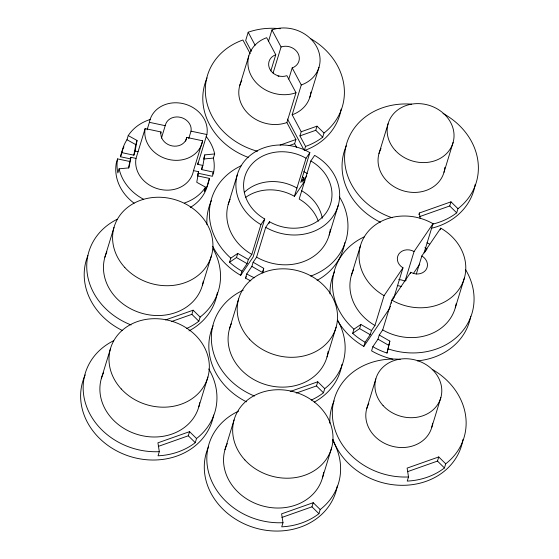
<?xml version="1.0" encoding="UTF-8"?>
<svg xmlns="http://www.w3.org/2000/svg" width="559" height="559" viewBox="0 0 559 559"><rect width="100%" height="100%" fill="white"/><g stroke="black" fill="none" stroke-linecap="round" stroke-linejoin="round"><path stroke-width="0.84" d="M136.019 158.4L145.137 128.584L160.999 131.952L160.901 132.651A13.185 11.327 17 0 0 172.263 145.934A13.185 11.327 17 0 0 186.755 137.423L202.624 140.791L193.505 170.614A29.424 25.274 17 0 1 160.265 189.424A29.424 25.274 17 0 1 136.019 158.4L130.876 157.31L128.437 167.959M130.876 157.31L128.968 167.882L119.116 168.811L117.851 172.955A47.019 40.388 17 0 1 117.565 158.896L129.611 161.453M121.827 152.635L133.867 155.192L135.774 144.62L137.039 140.477L128.235 135.585L126.97 139.729A47.019 40.388 17 0 0 121.827 152.635L120.555 156.772L130.729 158.931M133.867 155.192L135.131 151.049L137.039 140.477M193.505 170.614L198.648 171.704L196.74 182.276L205.544 187.167L204.28 191.311A47.019 40.388 17 0 0 209.422 178.405L197.383 175.847M198.012 173.227L212.413 176.288L213.678 172.144L201.638 169.587L202.225 166.33M201.638 169.587L202.903 165.443L204.811 154.871L214.663 153.942A47.019 40.388 17 0 0 206.152 136.459M161.46 138.115L165.408 125.006A13.185 11.327 17 0 1 180.55 117.355A13.185 11.327 17 0 1 191.017 131.162L206.879 134.53L197.76 164.353L202.903 165.443M262.8 273.023L263.736 268.341L253.136 262.248L256.595 257.154L265.714 227.338L269.515 221.741A42.288 36.321 17 0 0 326.526 212.231A42.288 36.321 17 0 0 310.839 160.964L314.64 155.374A50.072 43.008 17 0 1 333.213 216.074A50.072 43.008 17 0 1 265.714 227.338M392.879 359.213A67.66 58.115 17 0 1 371.581 350.856L372.846 346.713A67.66 58.115 17 0 0 387.024 353.064L389.854 341.116L379.247 335.023L382.705 329.929L391.824 300.113L410.753 272.275A11.334 9.734 17 0 0 426.028 269.724A11.334 9.734 17 0 0 421.828 255.987L440.751 228.149A50.072 43.008 17 0 1 459.323 288.856A50.072 43.008 17 0 1 391.824 300.113M387.024 353.064L389.854 341.116M117.565 158.896L116.3 163.032A47.019 40.388 17 0 0 134.125 203.217M104.875 257.245L113.994 227.429M147.115 129.779L149.393 122.323A29.424 25.274 17 0 1 182.632 103.513A29.424 25.274 17 0 1 206.879 134.53M160.622 133.196L160.999 131.952M101.298 378.702L110.416 348.879M185.616 141.154L186.755 137.423M188.732 138.618L191.017 131.162M197.634 175.016L198.648 171.704M203.797 158.183L204.811 154.871M280.304 28.74A67.66 58.115 17 0 0 248.196 32.226L245.667 40.507L251.396 51.267M213.678 172.144A47.019 40.388 17 0 0 213.398 158.085L214.663 153.942M208.234 182.283L208.71 180.732M208.793 180.473L209.422 178.405M239.713 85.667L248.832 55.844M268.551 41.107L271.967 29.927A33.833 29.061 17 0 1 316.694 46.816A33.833 29.061 17 0 1 301.28 84.961L292.168 114.777L301.203 131.749L299.938 135.886L305.556 146.437L304.292 150.581A67.66 58.115 17 0 0 341.158 109.103M171.599 321.502L191.877 314.34L193.141 310.196L200.115 317.065L198.843 321.201A67.66 58.115 17 0 1 186.601 328.51M202.393 285.356L211.505 255.533M228.177 204.566L237.296 174.743M270.829 70.909L275.769 54.761L266.685 37.698A33.833 29.061 17 0 0 251.27 75.842A33.833 29.061 17 0 0 295.997 92.738L286.879 122.554L295.914 139.519L294.649 143.663L296.654 147.429M273.078 73.075L281.058 46.984L271.967 29.927M196.53 438.515L189.557 431.653L157.931 442.826L159.322 451.665L158.057 455.802A67.66 58.115 17 0 0 195.266 442.658L196.53 438.515A67.66 58.115 17 0 0 208.752 368.954M212.762 246.295A67.66 58.115 17 0 0 240.691 275.335L241.956 271.192A67.66 58.115 17 0 1 229.532 262.269L230.804 258.125A67.66 58.115 17 0 1 241.467 165.625M288.779 79.085L292.196 67.898A12.857 11.04 17 0 0 298.052 53.405A12.857 11.04 17 0 0 281.058 46.984M229.532 262.269L236.485 257.552L237.75 253.416L248.357 259.502L247.092 263.645L241.956 271.192M158.288 446.396L188.292 435.789L189.557 431.653M198.815 406.812L207.927 376.99M248.357 259.502L251.823 254.408L260.934 224.592L264.735 219.002A42.288 36.321 17 0 1 249.048 167.728A42.288 36.321 17 0 1 306.059 158.225L309.861 152.628A50.072 43.008 17 0 0 242.361 163.892A50.072 43.008 17 0 0 260.934 224.592M229.497 328.832L238.616 299.016M250.83 280.884A67.66 58.115 17 0 1 245.471 278.082L246.736 273.938L251.864 266.391L253.136 262.248M264.735 219.002L253.087 257.105L240.691 275.335M268.942 223.607L269.515 221.741M309.854 97.168L318.972 67.346M263.736 268.341L262.471 272.478L251.864 266.391M245.687 197.376A42.288 36.321 17 0 1 294.411 196.321L306.059 158.225M299.938 135.886L315.751 130.303L317.016 126.159L323.989 133.021L322.725 137.165A67.66 58.115 17 0 1 305.556 146.437M309.861 152.628L300.749 182.451L303.893 177.825L302.475 177.014M303.893 177.825L302.622 181.968L306.716 175.952M310.839 160.964L299.191 199.067A42.288 36.321 17 0 1 318.344 221.238M224.956 449.736L234.074 419.914M329.167 235.039L338.286 205.223M378.974 153.564L388.093 123.749M296.221 393.089L316.499 385.927L317.764 381.783L324.737 388.645L323.465 392.788A67.66 58.115 17 0 1 311.223 400.097M351.304 275.622L360.422 245.806M327.015 356.942L336.127 327.12M320.195 509.549L313.222 502.688L281.596 513.861L282.987 522.693L281.715 526.837A67.66 58.115 17 0 0 318.923 513.693L320.195 509.549A67.66 58.115 17 0 0 332.409 439.989M337.384 320.195A67.66 58.115 17 0 0 363.825 346.398L365.09 342.255A67.66 58.115 17 0 1 352.666 333.332L353.931 329.188A67.66 58.115 17 0 1 364.601 236.688M352.666 333.332L359.619 328.615L360.883 324.479L371.483 330.565L370.219 334.708L365.09 342.255M281.946 517.424L311.957 506.824L313.222 502.688M322.473 477.84L331.592 448.025M371.483 330.565L374.949 325.478L384.068 295.655L402.99 267.817A11.334 9.734 17 0 1 398.791 254.079A11.334 9.734 17 0 1 414.065 251.529L432.994 223.691A50.072 43.008 17 0 0 365.488 234.955A50.072 43.008 17 0 0 384.068 295.655M372.846 346.713L377.982 339.166L379.247 335.023M390.336 306.828L390.496 306.311M391.447 303.209L391.6 302.692M392.397 300.099L393.878 297.64L402.99 267.817M418.852 214.663L419.362 213.007L450.987 201.834L457.961 208.696L456.689 212.839A67.66 58.115 17 0 1 432.449 224.18M405.142 280.73L414.065 251.529M366.732 408.671L375.844 378.855M405.953 280.436L406.114 279.919M410.369 273.519L410.753 272.275M443.986 172.305L453.104 142.489M416.315 274.001L421.828 255.987M424.127 252.682L432.994 223.691M440.247 229.805L440.751 228.149M419.718 216.578L449.722 205.971L450.987 201.834M455.278 307.813L464.396 277.998M445.719 463.802L438.745 456.941L407.12 468.114L408.51 476.953L407.238 481.089A67.66 58.115 17 0 0 444.447 467.946L445.719 463.802A67.66 58.115 17 0 0 432.296 369.415M431.744 427.411L440.855 397.589M407.476 471.684L437.48 461.084L438.745 456.941M294.411 196.321L304.9 180.892M245.471 278.082L246.421 276.677M424.323 252.85L427.02 248.888L424.903 247.672M363.825 346.398L390.021 307.862M413.443 273.414L419.753 264.141M230.804 258.125L237.75 253.416M353.931 329.188L360.883 324.479M301.203 131.749L317.016 126.159M280.101 145.109L295.914 139.519M289.115 145.619L294.649 143.663M165.569 319.937L193.141 310.196M290.191 391.524L317.764 381.783M203.546 159.015L213.398 158.085M149.393 122.323L165.254 125.691M135.131 151.049L138.073 151.671M126.97 139.729L135.774 144.62M236.485 257.552L247.092 263.645M359.619 328.615L370.219 334.708M377.982 339.166L388.582 345.259M449.722 205.971L456.689 212.839M315.751 130.303L322.725 137.165M437.48 461.084L444.447 467.946M316.499 385.927L323.465 392.788M191.877 314.34L198.843 321.201M311.957 506.824L318.923 513.693M188.292 435.789L195.266 442.658M292.196 67.898L301.28 84.961M295.997 92.738L286.907 75.675A12.857 11.04 17 0 1 269.913 69.253A12.857 11.04 17 0 1 275.769 54.761M248.196 32.226L255.114 45.223M287.508 119.067L303.879 149.812M250.236 53.762L242.906 40.003A67.66 58.115 17 0 0 205.768 96.84A67.66 58.115 17 0 0 257.482 151.265M419.362 213.007L420.242 218.632M341.968 364.335A67.66 58.115 17 0 1 314.284 402.096M246.47 401.837A67.66 58.115 17 0 1 213.126 325.743M337.748 320.468A67.66 58.115 17 0 1 324.737 388.645M254.478 396.045A67.66 58.115 17 0 1 211.651 343.408A67.66 58.115 17 0 1 243.214 290.184M328.147 351.311A50.743 43.588 17 0 1 266.384 384.83A50.743 43.588 17 0 1 231.496 323.395M217.346 292.748A67.66 58.115 17 0 1 188.97 330.879M122.624 330.635A67.66 58.115 17 0 1 87.896 255.582M213.126 248.881A67.66 58.115 17 0 1 200.115 317.065M131.106 324.961A67.66 58.115 17 0 1 87.19 273.155A67.66 58.115 17 0 1 117.152 219.289M203.315 281.17A50.743 43.588 17 0 1 140.952 313.005A50.743 43.588 17 0 1 106.874 251.809M337.287 486.037A67.66 58.115 17 0 1 254.163 527.64A67.66 58.115 17 0 1 208.584 446.641M282.987 522.693A67.66 58.115 17 0 1 210.757 478.951A67.66 58.115 17 0 1 238.672 411.089M323.605 472.215A50.743 43.588 17 0 1 261.395 505.602A50.743 43.588 17 0 1 227.303 443.56M213.629 415.002A67.66 58.115 17 0 1 130.072 456.472A67.66 58.115 17 0 1 85.241 374.907M159.322 451.665A67.66 58.115 17 0 1 87.393 408.643A67.66 58.115 17 0 1 113.575 340.745M199.738 402.627A50.743 43.588 17 0 1 136.92 434.315A50.743 43.588 17 0 1 103.639 372.525M254.401 277.788A67.66 58.115 17 0 1 246.736 273.938M344.77 242.62A67.66 58.115 17 0 1 317.086 280.38M301.72 190.787A42.288 36.321 17 0 1 322.305 218.227M339.467 196.887A67.66 58.115 17 0 1 310.748 276.076M330.32 229.204A50.072 43.008 17 0 1 256.595 257.154M303.865 171.697A67.66 58.115 17 0 1 307.254 173.486M206.928 224.501A67.66 58.115 17 0 1 211.47 200.583M244.297 192.366A42.288 36.321 17 0 1 296.948 188.041M251.823 254.408A50.072 43.008 17 0 1 230.147 199.2M426.992 242.76A67.66 58.115 17 0 1 429.557 244.087M329.992 293.852A67.66 58.115 17 0 1 334.603 271.646M397.428 285.628A14.038 12.06 17 0 1 401.432 286.592M374.949 325.478A50.072 43.008 17 0 1 353.616 269.536M393.878 297.64A11.334 9.734 17 0 1 393.026 297.102M398.714 279.612A11.334 9.734 17 0 1 404.954 281.352M470.748 316.205A67.66 58.115 17 0 1 417.335 360.897M465.577 269.669A67.66 58.115 17 0 1 459.449 334.548A67.66 58.115 17 0 1 388.288 348.928M456.193 303.691A50.072 43.008 17 0 1 382.705 329.929M120.555 156.772A47.019 40.388 17 0 1 123.944 146.877M212.874 172.668A47.019 40.388 17 0 1 212.734 174.122M128.235 135.585A47.019 40.388 17 0 1 150.539 119.381M197.977 162.844A29.424 25.274 17 0 1 197.76 164.353M208.158 182.548A47.019 40.388 17 0 1 190.27 207.473M205.544 187.167A47.019 40.388 17 0 1 184.575 202.945M143.635 199.304A47.019 40.388 17 0 1 119.116 168.811M202.624 140.791A29.424 25.274 17 0 1 169.384 159.608A29.424 25.274 17 0 1 145.137 128.584M462.95 439.486A67.66 58.115 17 0 1 402.298 485.317A67.66 58.115 17 0 1 332.94 439.325M329.845 423.254A67.66 58.115 17 0 1 334.107 400.901M408.51 476.953A67.66 58.115 17 0 1 332.465 416.7A67.66 58.115 17 0 1 400.188 359.339M432.554 423.177A33.833 29.061 17 0 1 390.692 445.816A33.833 29.061 17 0 1 368.786 403.591M475.192 184.379A67.66 58.115 17 0 1 431.646 228.212M380.469 222.272A67.66 58.115 17 0 1 346.349 145.794M443.035 113.47A67.66 58.115 17 0 1 457.961 208.696M392.125 217.751A67.66 58.115 17 0 1 345.308 149.337A67.66 58.115 17 0 1 411.578 104.163M444.859 167.337A33.833 29.061 17 0 1 403.339 190.829A33.833 29.061 17 0 1 381.035 148.484M310.965 38.871A67.66 58.115 17 0 1 323.989 133.021M310.853 92.088A33.833 29.061 17 0 1 292.168 114.777M278.04 76.143A12.857 11.04 17 0 1 278.934 76.269M286.879 122.554A33.833 29.061 17 0 1 248.888 114.343A33.833 29.061 17 0 1 241.774 80.587M248.259 157.393A67.66 58.115 17 0 1 207.089 77.897M249.433 339.068A50.743 43.588 17 0 0 334.771 331.068A50.743 43.588 17 0 0 277.907 269.061A50.743 43.588 17 0 0 249.433 339.068M124.811 267.481A50.743 43.588 17 0 0 210.156 259.481A50.743 43.588 17 0 0 153.285 197.481A50.743 43.588 17 0 0 124.811 267.481M244.891 459.973A50.743 43.588 17 0 0 330.229 451.972A50.743 43.588 17 0 0 273.365 389.965A50.743 43.588 17 0 0 244.891 459.973M121.226 388.938A50.743 43.588 17 0 0 206.571 380.938A50.743 43.588 17 0 0 149.707 318.93A50.743 43.588 17 0 0 121.226 388.938M383.062 405.554A33.833 29.061 17 0 0 439.954 400.223A33.833 29.061 17 0 0 402.047 358.885A33.833 29.061 17 0 0 383.062 405.554M395.304 150.448A33.833 29.061 17 0 0 452.196 145.116A33.833 29.061 17 0 0 414.289 103.778A33.833 29.061 17 0 0 395.304 150.448"/></g></svg>
